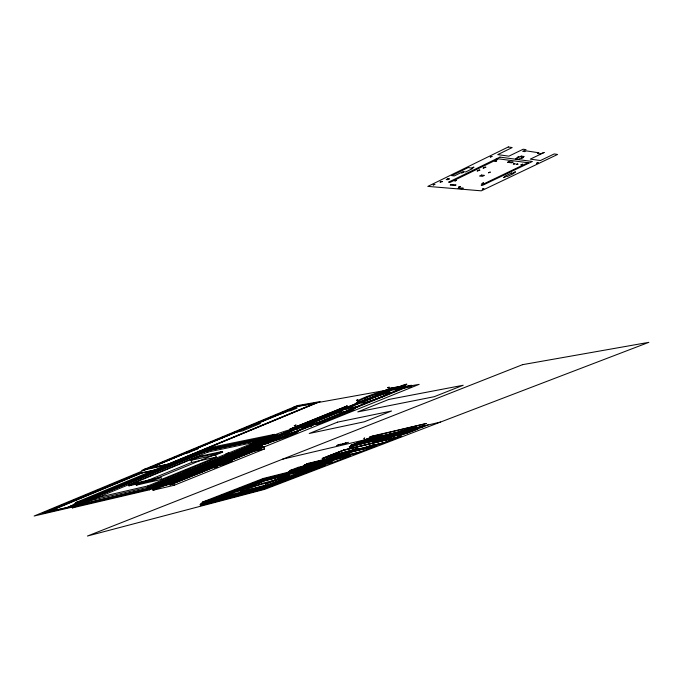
<?xml version="1.0" encoding="UTF-8"?>
<svg xmlns="http://www.w3.org/2000/svg" width="683" height="683" viewBox="0 0 683 683"><rect width="100%" height="100%" fill="white"/><g stroke="black" fill="none" stroke-linecap="round" stroke-linejoin="round"><path stroke-width="1.02" d="M227.183 454.169L227.123 454.238A2.092 1.716 78.2 0 1 226.047 453.99L227.217 453.879M227.798 453.947L227.541 453.384L227.823 453.768M186.826 470.271L185.682 470.425A2.058 1.648 78.1 0 0 186.715 470.681L186.519 470.092L185.733 470.416M187.39 470.28L187.116 469.844L188.004 469.494M200.213 472.568L199.351 473.012L202.467 471.646L196.636 473.567L202.697 471.338L196.26 473.498L197.558 473.029M196.687 473.695L200.034 472.149M215.854 467.061L217.493 466.626M196.687 473.66L196.815 473.609M216.357 466.89L215.589 466.685L215.615 467.283M215.572 467.232L214.027 467.804M325.671 462.254L326.286 461.93M217.493 466.677L215.888 467.343L214.675 463.689L216.161 463.083L217.399 466.737M326.184 461.981C324.297 462.553 328.489 461.503 326.406 462.169M294.271 425.68L295.995 425.099M338.375 444.957L336.599 445.555M325.731 462.178L325.97 462.289M362.912 440.834L368.547 438.648M295.978 425.108L294.313 425.714M379.133 436.164L373.55 438.324M215.128 467.59C216.938 466.054 214.957 467.445 214.061 467.855M202.407 471.603C200.495 472.978 203.397 470.997 202.159 471.714M399.461 432.219L404.925 430.111M414.59 427.848L409.168 429.931M310.099 426.61L311.346 426.175L310.765 426.303M340.535 411.439L341.824 410.987L340.578 411.473M325.962 462.092L327.003 461.887L326.004 462.101M218.611 439.382L285.118 412.148L279.245 414.461M354.759 408.647L355.322 408.408M215.444 466.941L215.615 467.428M187.808 469.597L186.527 470.135M228.25 453.128L226.047 453.99M389.182 387.261L387.603 387.713L389.233 387.21M328.634 461.332L329.974 460.632L328.745 461.059M278.903 414.513L279.347 414.265M344.778 443.626L346.238 442.943L345.478 443.293M321.095 461.119C324.715 464.833 316.144 464.696 321.847 463.373M391.47 436.966L392.247 436.668L391.786 436.813M289.293 472.627L289.003 471.799L331.665 460.991L331.947 461.793L263.527 479.27L202.894 502.782L202.629 502.014L263.254 478.476L321.727 463.791C319.644 464.534 322.291 462.374 321.983 464.534M406.855 431.016L407.29 430.853M329.548 461.059L327.601 461.691M357.311 449.243L357.969 448.996L329.01 456.065M296.482 406.692L149.261 467.949L150.627 467.659M299.06 405.804L34.15 516.015L173.217 483.521M299.034 405.924L148.587 468.504L167.89 464.389M45.556 512.668L141.355 472.892M47.05 512.327L142.79 472.585M200.7 469.528L201.878 468.922L195.44 471.116L200.512 469.605M166.993 464.577L315.845 402.944M76.086 503.747L75.702 502.568L316.758 402.757M277.802 436.164L207.128 450.891L73.781 505.915L73.346 504.549L206.633 449.44L277.332 434.823L277.802 436.164L270.827 438.998L270.126 439.143L269.657 437.803L236.48 451.292L236.933 452.607L237.65 452.453L237.206 451.139L236.48 451.292M77.102 503.328L207.316 449.508L274.839 435.549L274.438 434.379L206.889 448.253L207.316 449.508M66.234 507.853L163.041 468.205L68.112 507.418L42.218 513.454L138.137 473.584L163.041 468.205M67.173 507.631L162.144 468.401M207.47 450.584L71.92 506.53L72.407 507.87L149.398 489.831L280.013 436.941L279.543 435.6L207.47 450.584L207.965 452.035L280.013 436.941M72.407 507.87L207.965 452.035M216.28 457.098L161.529 479.415L160.855 477.391L154.221 480.115L128.908 485.826L128.686 485.161L197.942 456.645L222.402 451.454L222.632 452.137L215.572 455.023L191.018 460.282L191.735 462.417L216.28 457.098L215.572 455.023M128.908 485.826L135.627 483.069L160.855 477.391M191.018 460.282L198.172 457.345L222.632 452.137M135.627 483.069L136.31 485.143L191.735 462.417M128.686 485.161L153.999 479.457L222.402 451.454M227.541 453.384L228.464 453.017M75.702 502.568L147.724 485.989L274.438 434.379M274.839 435.549L148.083 487.081L147.724 485.989M154.162 484.759L154.904 484.589L155.331 485.852L154.58 486.031L154.162 484.759L237.206 451.139M73.346 504.549L148.723 487.099L154.904 484.589M277.332 434.823L270.366 437.658L270.827 438.998M393.135 388.542L246.99 447.894L267.113 443.591L411.268 385.314L411.764 386.68L393.639 389.95L393.135 388.542L411.268 385.314M391.436 389.395L249.833 446.887L266.686 443.293L276.769 439.451L406.675 386.663M268.18 443.156L264.56 443.933L280.465 437.496A16.008 1.298 -19.1 0 0 297.122 430.76L317.33 422.965L300.759 425.014L290.821 429.052L307.504 426.935L357.294 406.803L341.159 408.579L337.154 410.21L353.333 408.4L351.497 408.758L370.792 400.955L369.879 398.428A16.751 1.443 -19.5 0 1 362.442 400.673L362.639 401.211L355.245 403.696L357.875 402.108L357.679 401.561A16.751 1.443 -19.5 0 1 365.157 397.267A16.751 1.443 -19.5 0 1 383.855 390.915L384.059 391.461L391.555 388.943L388.729 390.625L388.525 390.078A16.751 1.443 -19.5 0 1 387.995 391.077L388.209 391.649A16.751 1.434 -19.5 0 0 383.376 391.675A16.751 1.434 -19.5 0 0 365.473 397.805L366.122 399.615M154.375 485.878L170.127 482.232L170.519 483.385L154.768 487.056L154.375 485.878L243.669 449.636L251.925 447.86L252.343 449.072L253.342 448.671L253.692 449.696L259.805 448.372L259.446 447.348L258.456 447.749L258.046 446.545L153.444 488.789L153.052 487.611L245.086 450.456L245.504 451.676L152.642 488.977L153.06 490.24L174.216 485.254L264.586 448.91L263.723 446.426L243.566 450.789L152.249 487.799L173.422 482.872L263.723 446.426M154.58 486.031L237.65 452.453M236.933 452.607L275.932 437.026M266.848 440.467L269.341 439.946L406.863 384.17L404.609 384.572L148.979 488.558L71.971 506.504L149.15 488.362L155.331 485.852M245.095 450.464L153.846 487.431L154.238 488.601L258.695 446.409L259.105 447.613L260.095 447.211M232.16 461.179L225.953 462.579L225.45 461.102L231.665 459.719L232.16 461.179L224.041 464.449L217.8 465.857L216.554 462.186L251.925 447.86M405.651 386.851L389.481 393.391A16.759 1.409 -19.5 0 1 382.335 396.712M381.985 396.857L381.771 396.943A16.759 1.409 -19.5 0 1 370.792 400.955M171.313 481.959L173.943 481.344L174.327 482.505L171.698 483.112L171.313 481.959L259.822 446.161L262.323 445.623L262.733 446.827L260.232 447.365L261.222 446.964L261.64 448.176L169.999 484.921L169.606 483.752L170.519 483.385M173.943 481.344L262.323 445.623M153.06 490.24L244.437 453.324L264.586 448.91M225.45 461.102L253.692 449.696M171.698 483.112L170.793 483.479L171.177 484.64M231.665 459.719L259.805 448.372M169.999 484.921L419.149 384.35L298.949 405.967M326.192 461.862L328.122 461.375M363.766 438.452L364.765 438.059L364.218 438.281M376.692 435.344L376.564 435.395M340.014 444.59L341.082 444.334M201.323 504.327L201.024 503.439L264.492 478.826L331.947 461.793M352.01 444.957L368.513 438.554L350.738 445.376L354.597 444.343L353.785 444.659M201.024 503.439L262.639 487.38L323.776 463.902L324.075 464.756L264.808 479.739L264.492 478.826M349.295 446.81L371.569 438.179L371.911 439.135L349.636 447.758L349.295 446.81L406.906 433.039L428.164 424.886M265.03 479.594L200.162 504.711L200.469 505.599L263.015 489.173L325.501 465.234L325.202 464.38L265.004 479.594L265.346 480.508L325.501 465.234M372.491 437.957L369.657 439.058L410.406 429.266M236.429 490.812L257.841 482.522L289.447 474.497L289.592 474.924L265.482 483.812L265.935 485.118L240.348 491.751L239.887 490.403L236.583 491.256L236.429 490.812L268.445 482.582L289.447 474.497M325.987 460.026L324.954 460.479L329.385 458.95L325.987 460.026L326.44 461.759M329.505 460.726L328.924 461.119L328.335 459.446M221.224 499.042L220.566 499.29L220.276 498.419L220.925 498.172L221.224 499.042L204.669 503.456L204.371 502.568M298.437 468.205L290.207 471.39L289.916 470.544L298.147 467.368L314.419 463.322L320.583 460.94L321.471 463.484L311.568 466.796L311.209 465.78L298.223 469.033L298.147 467.368M305.045 464.696L305.335 465.541L304.669 465.797L304.37 464.952L305.045 464.696L345.666 454.647L345.957 455.45M308.801 463.236L309.1 464.081L306.505 465.089L306.206 464.244L308.801 463.236L349.32 453.239L349.611 454.05M236.583 491.256L257.995 482.966L261.256 482.138L261.726 483.496L286.988 477.024L286.527 475.701L265.482 483.812M223.136 496.635L223.734 496.908A1.375 0.794 69.2 0 1 223.179 496.618A1.375 0.794 69.2 0 0 223.683 496.925L223.529 496.806M223.828 496.729L224.033 496.831A1.375 0.794 69.2 0 0 224.314 496.319L223.264 496.635M200.469 505.599L265.346 480.508M323.059 458.173L382.659 443.216L379.654 444.317M239.887 490.403L261.256 482.138M323.52 458.062L343.583 450.302M350.02 453.947L308.648 464.201L288.252 472.081L330.213 461.554L350.02 453.947L350.61 455.612L330.794 463.202L288.858 473.814L288.542 472.918L290.036 472.346L289.754 471.509M330.521 455.698L337.445 453.35L332.843 455.126M369.042 440.911L368.239 441.218L391.709 435.515L409.894 429.453L390.343 434.055L371.859 440.228M331.434 455.732L332.604 455.279M298.223 469.033L304.456 466.626L317.39 463.398L317.749 464.423L321.471 463.484M317.006 461.828L317.936 464.372M304.883 465.652L305.173 466.498L347.784 455.723L346.802 454.212L306.206 464.244M240.348 491.751L261.726 483.496M243.003 491.47L242.55 491.589A1.349 0.76 69.1 0 0 243.088 491.88L242.687 491.589M344.693 452.231L356.757 448.543L351.463 450.584M243.276 491.726L243.379 491.803A1.349 0.76 69.1 0 0 243.643 491.308L242.832 491.692A1.067 0.598 69.1 0 0 243.105 491.606L243.242 491.7M288.858 473.814L309.254 465.951L350.61 455.612M336.164 455.57L315.239 463.637L356.424 453.384M311.209 465.78L317.39 463.398M390.702 435.882L391.496 435.575M311.568 466.796L317.749 464.423M260.607 488.738L259.967 488.985L259.685 488.149L260.317 487.901L260.607 488.738L245.359 492.81L245.069 491.956M202.629 502.014L263.271 486.27L321.727 463.791M289.916 470.544L330.965 460.299L345.666 454.647M346.802 454.212L349.32 453.239M366.933 446.895L367.582 446.648M404.686 432.441L403.901 432.74L423.136 425.748L406.573 432.108M371.082 445.794L373.439 444.889L366.984 446.793L383.581 442.738L381.942 443.387M262.289 488.456L325.202 464.38M305.173 466.498L347.784 455.723M326.576 461.708L327.917 461.341M383.428 442.866L400.059 436.548L343.942 450.097L326.995 456.654L383.837 442.772M356.014 453.486L376.717 445.606L335.379 455.877M200.64 472.405L201.05 472.252L200.691 472.542M328.677 461.409L327.686 461.571M390.061 434.977L390.002 435.003M328.54 461.46L327.908 461.58M329.291 460.786L328.173 461.401M354.665 408.554L354.067 408.801L355.262 408.374M200.495 472.346L198.642 472.978M342.499 444.129L344.676 443.361L343.318 443.941C350.055 441.372 338.708 445.871 344.369 443.472L342.174 444.249L343.805 443.566M407.316 430.896L406.914 431.033M328.088 461.623L327.362 461.682M199.18 472.44L197.814 473.097M327.49 461.375L328.608 460.991M320.848 464.124L321.864 463.706M320.566 464.15L319.653 464.431L320.703 464.167M320.438 463.842L319.465 464.167M310.663 426.448L310.159 426.602M327.849 461.358L328.463 461.153M320.378 464.218L319.764 464.397M199.445 472.499L200.845 471.902M320.908 463.953L320.412 461.29M373.439 439.852L391.905 433.688L382.139 436.309A11.457 0.666 -19.3 0 0 369.955 439.724A11.457 0.666 -19.3 0 0 362.118 443.498M387.79 436.446L406.044 430.358L403.901 431.186L411.081 429.487A10.971 0.606 -19.4 0 1 417.603 427.951L423.827 426.491M198.804 473.046L197.336 473.464M320.242 464.32L319.354 461.793L318.671 461.964L319.559 464.491M200.29 472.218L201.536 471.705M223.964 496.439L223.409 496.72A1.093 0.623 69.2 0 0 223.708 496.643L223.708 496.515M198.505 473.157L197.583 473.293M198.087 473.285L197.396 473.345M357.218 400.101C354.571 400.989 359.873 399.307 357.32 400.17M201.075 471.979L201.724 471.808M197.532 473.439L196.781 473.498M200.665 504.583L200.162 504.711L262.921 488.208L262.639 487.38M203.423 502.637L263.518 486.988L263.271 486.27M286.527 475.701L289.592 474.924M306.505 465.089L306.044 465.2L306.343 466.054M319.038 462.178L360.112 451.975M317.86 462.63L358.968 452.411M334.602 456.176L375.206 446.187M304.37 464.952L320.583 460.94M343.165 450.404L399.282 436.847M406.872 432.937L351.053 446.264L368.385 439.553L374.771 438.051A11.466 0.666 -19.3 0 1 380.747 436.275M409.894 429.59L409.032 429.795L424.655 426.115M337.334 445.384L340.416 444.163M340.544 444.633L343.617 443.421M345.376 443.506L348.441 442.294M152.642 488.977L154.238 488.601M282.66 459.147L440.561 422.043M43.174 513.053L46.512 512.276M48.006 511.926L67.19 507.46M136.31 485.143L161.529 479.415M224.545 464.244L223.332 460.59M187.116 469.844L187.432 469.998A1.631 1.306 78.1 0 1 186.835 470.211M216.554 462.186L222.803 460.803L224.041 464.449M137.078 474.028L140.297 473.328M141.74 473.02L160.198 469.025M252.343 449.072L244.087 450.857L243.669 449.636M258.456 447.749L259.105 447.613M261.64 448.176L260.513 448.424L259.822 446.161M258.046 446.545L258.695 446.409M150.96 467.522L195.534 449.141L198.301 448.577L187.475 453.077L184.7 453.649M145.018 469.05L148.228 468.367M149.654 468.068L168.044 464.141M143.959 469.494L147.161 468.811L297.72 406.163L294.774 406.692M193.187 449.96L193.946 449.798M236.591 432.066L242.55 430.905L260.428 423.486L254.528 424.604M277.981 414.854L286.629 411.678L284.82 412.011M285.998 411.516L290.967 410.611L297.105 408.058L292.162 408.955M282.864 412.361L284.137 412.122M295.457 407.418L296.174 407.29L283.582 412.506A4.841 0.461 -19.2 0 0 283.189 412.669M293.536 407.205L314.718 403.414M382.139 436.309L381.515 434.559A11.457 0.674 -19.3 0 1 378.86 435.822L378.988 436.198A11.457 0.674 -19.3 0 1 373.405 438.358L373.268 437.982A11.457 0.674 -19.3 0 1 361.58 441.73A11.457 0.674 -19.3 0 1 362.921 440.415L363.057 440.8M368.692 438.614L368.555 438.23A11.457 0.674 -19.3 0 1 374.361 436.224L374.506 436.625A11.457 0.674 -19.3 0 0 362.707 440.945A11.457 0.674 -19.3 0 0 361.674 442.114L362.118 443.361M346.366 455.348L346.657 456.159M330.965 460.299L331.246 461.093M330.939 461.273L331.221 462.067M330.495 462.348L330.794 463.202M320.378 460.991L321.241 463.544M314.419 463.322L315.307 465.857M308.648 464.192L309.254 465.951M304.208 465.908L304.456 466.626M263.254 478.476L263.527 479.27M262.724 488.336L263.015 489.173M257.841 482.522L257.995 482.966M244.335 450.635L244.745 451.847M243.985 452.009L244.437 453.324M245.718 491.709L246 492.563M226.918 453.632L227.123 454.238M215.623 467.138L214.385 463.484L212.9 464.081L214.138 467.735M206.633 449.44L207.128 450.891M197.942 456.645L198.172 457.345M201.229 468.973L202.048 471.398M196.098 471.048L196.917 473.464M205.028 502.312L205.327 503.2M185.443 472.175L185.878 473.464M184.7 472.337L185.136 473.626M173.422 482.872L174.216 485.254M153.999 479.457L154.221 480.115M148.723 487.099L149.15 488.362M148.979 488.558L149.398 489.831M224.263 496.336A1.375 0.794 69.2 0 1 223.981 496.848M414.461 427.874A10.971 0.615 -19.4 0 1 409.04 429.966M399.589 432.185A10.971 0.615 -19.4 0 1 405.062 430.085M366.301 399.751A16.759 1.409 -19.5 0 1 387.688 392.819A16.759 1.409 -19.5 0 1 382.053 396.823M362.647 401.245A16.751 1.434 -19.5 0 1 357.883 402.133M295.517 428.608A14.847 1.229 -19.1 0 1 289.481 431.998A14.847 1.229 -19.1 0 1 274.096 437.299L272.85 437.692A15.222 1.255 -19.1 0 1 267.847 438.742M267.941 438.588A14.847 1.229 -19.1 0 1 273.874 435.208A14.847 1.229 -19.1 0 1 289.447 429.846L290.454 429.53A15.222 1.255 -19.1 0 1 295.602 428.48M388.396 390.813A15.94 1.366 -19.5 0 0 383.59 391.675L382.565 391.991A15.547 1.332 -19.5 0 0 366.327 397.591A15.547 1.332 -19.5 0 0 359.121 401.519L358.934 401.724A15.94 1.366 -19.5 0 0 363.638 400.844L364.901 400.443A15.547 1.332 -19.5 0 0 380.943 394.911A15.547 1.332 -19.5 0 0 388.243 390.966M187.953 469.503A2.058 1.648 78.1 0 1 187.313 470.442M227.857 453.512A1.656 1.357 78.2 0 1 227.234 453.76M228.412 453.025A2.092 1.716 78.2 0 1 227.746 453.982M521.027 164.842L522.615 164.244L521.027 164.842M495.073 161.436L496.712 160.829L495.073 161.436M433.21 184.931L434.823 184.376L433.21 184.931M454.895 180.944L456.492 180.389L454.895 180.944M461.657 172.901L463.287 172.338L461.657 172.901M460.171 186.553L458.575 187.176L460.171 186.553M472.192 167.753L473.823 167.19L472.192 167.753M490.309 156.996L491.965 156.424L490.309 156.996M482.053 183.488L483.59 182.959L482.053 183.488M490.206 172.125L488.584 172.756L490.206 172.125M483.786 188.619L482.309 189.251L483.786 188.619M503.704 177.367L505.232 176.837L503.704 177.367M517.168 157.466L518.773 156.911L517.168 157.466M521.624 158.08L523.221 157.534L521.624 158.08M513.898 172.492L515.434 171.962L513.898 172.492M538.127 162.691L536.531 163.314L538.127 162.691M265.764 437.291L267.463 436.727L265.764 437.291M267.053 439.024L265.311 440.228L272.449 437.829A16.008 1.323 -19.1 0 1 267.377 438.887L267.053 439.024M298.659 426.687L296.413 428.104A16.008 1.323 -19.1 0 0 291.41 429.12L298.659 426.687M296.157 429.428L297.421 429.026L296.191 429.402M400.383 429.863L401.399 429.564L400.4 429.855M411.61 427.242L412.711 426.901L411.653 427.225M378.92 436.147L378.57 436.326A10.902 0.64 -19.3 0 1 373.063 438.452L372.133 438.768A10.638 0.623 -19.3 0 1 362.246 441.901A10.638 0.623 -19.3 0 1 362.869 440.953L363.151 440.808A10.902 0.64 -19.3 0 1 368.965 438.554L369.699 438.307A10.638 0.623 -19.3 0 1 379.628 435.165A10.638 0.623 -19.3 0 1 378.92 436.147M399.879 432.151L399.589 432.296A10.177 0.572 -19.4 0 0 398.718 433.261A10.177 0.572 -19.4 0 0 408.041 430.307L408.929 430A10.433 0.581 -19.4 0 0 414.274 427.951L414.632 427.771A10.177 0.572 -19.4 0 0 415.588 426.773A10.177 0.572 -19.4 0 0 406.223 429.744L405.523 429.983A10.433 0.581 -19.4 0 0 399.879 432.151M508.297 146.965L427.84 186.391L481.284 190.83L557.593 154.46L554.212 153.94L540.424 160.531L530.315 159.13L544.266 152.429L540.168 153.923L537.453 153.513L538.964 152.787L526.303 150.892L524.775 151.626L522.666 151.319L526.072 149.671L523.169 149.227L508.886 156.168L497.736 154.623L512.19 147.562L508.297 146.965M468.316 167.497L451.711 175.633L454.332 175.898L463.023 171.646L465.729 171.945L472.841 168.47L468.316 167.497M441.355 181.473L439.989 182.139L442.558 181.584L441.355 181.473M447.92 178.733L446.255 179.552L447.843 179.697L449.508 178.886L447.92 178.733M496.182 158.951L448.586 182.148L450.259 182.301L497.779 159.156L496.182 158.951M499.956 157.107L496.848 158.618L529.368 162.921L532.364 161.487L499.956 157.107M479.125 170.067L477.118 171.04L479.953 170.161L479.125 170.067M485.092 167.164L483.077 168.146L485.92 167.258L485.092 167.164M451.215 184.547L450.225 185.025L455.074 185.452L456.065 184.973L451.215 184.547M508.972 161.598L507.529 162.298L511.746 162.836L513.181 162.144L508.972 161.598M481.549 175.079L479.551 176.043L482.446 176.342L484.435 175.377L481.549 175.079M521.266 156.108L515.563 158.857L518.542 159.267L524.22 156.518L521.266 156.108M459.411 187.825L458.156 188.431L462.032 188.756L463.296 188.149L459.411 187.825M514.162 163.664L513.274 164.099L515.204 163.8L514.162 163.664M517.074 164.04L516.186 164.466L518.107 164.168L517.074 164.04M527.267 163.041L481.182 185.119L482.71 185.264L528.719 163.228L527.267 163.041M511.507 173.047L504.968 176.171L507.503 176.445L514.026 173.328L511.507 173.047M373.977 441.116L374.779 440.868L373.994 441.116M388.593 438.102L374.045 441.628L392.238 434.619L406.368 431.272L402.031 432.484L388.593 438.102M297.327 405.625L141.748 470.416L166.609 465.097L320.096 401.57L297.327 405.625M256.202 442.9L249.415 445.658L266.139 441.918L251.182 445.085L256.953 442.738L256.202 442.9M346.699 406.086L289.737 429.257L347.416 405.95L346.699 406.086M390.958 388.089L383.265 391.214L390.497 388.431L405.19 385.571L390.958 388.089M338.059 412.822L301.63 427.584L313.89 424.45L317.791 424.28L353.811 409.74L338.059 412.822M388.661 399.487L357.772 411.9L434.243 396.695L463.194 385.255L388.661 399.487M337.539 422.145L309.228 433.492L364.372 421.77L391.547 411.004L337.539 422.145M522.572 364.662L87.433 536.035L264.756 489.327L648.85 342.337L522.572 364.662M372.303 436.07L369.469 437.171L426.371 423.503L372.303 436.07M343.805 450.012L322.094 458.413L380.892 444.01L401.655 436.053L343.805 450.012M231.853 461.307L230.572 457.661L231.853 461.307M402.799 434.559A10.971 0.598 -19.4 0 0 418.218 428.591A10.971 0.598 -19.4 0 0 402.586 433.543A10.971 0.598 -19.4 0 0 402.799 434.559M367.053 441.935A9.571 0.555 -19.3 0 0 380.474 436.727A9.571 0.555 -19.3 0 0 366.788 441.013A9.571 0.555 -19.3 0 0 367.053 441.935M367.847 401.595A13.993 1.178 -19.5 0 0 387.509 393.596A13.993 1.178 -19.5 0 0 367.574 399.529A13.993 1.178 -19.5 0 0 367.847 401.595M275.394 440.535A16.016 1.281 -19.1 0 0 298.112 431.536A16.016 1.281 -19.1 0 0 275.428 438.17A16.016 1.281 -19.1 0 0 275.394 440.535"/></g></svg>
